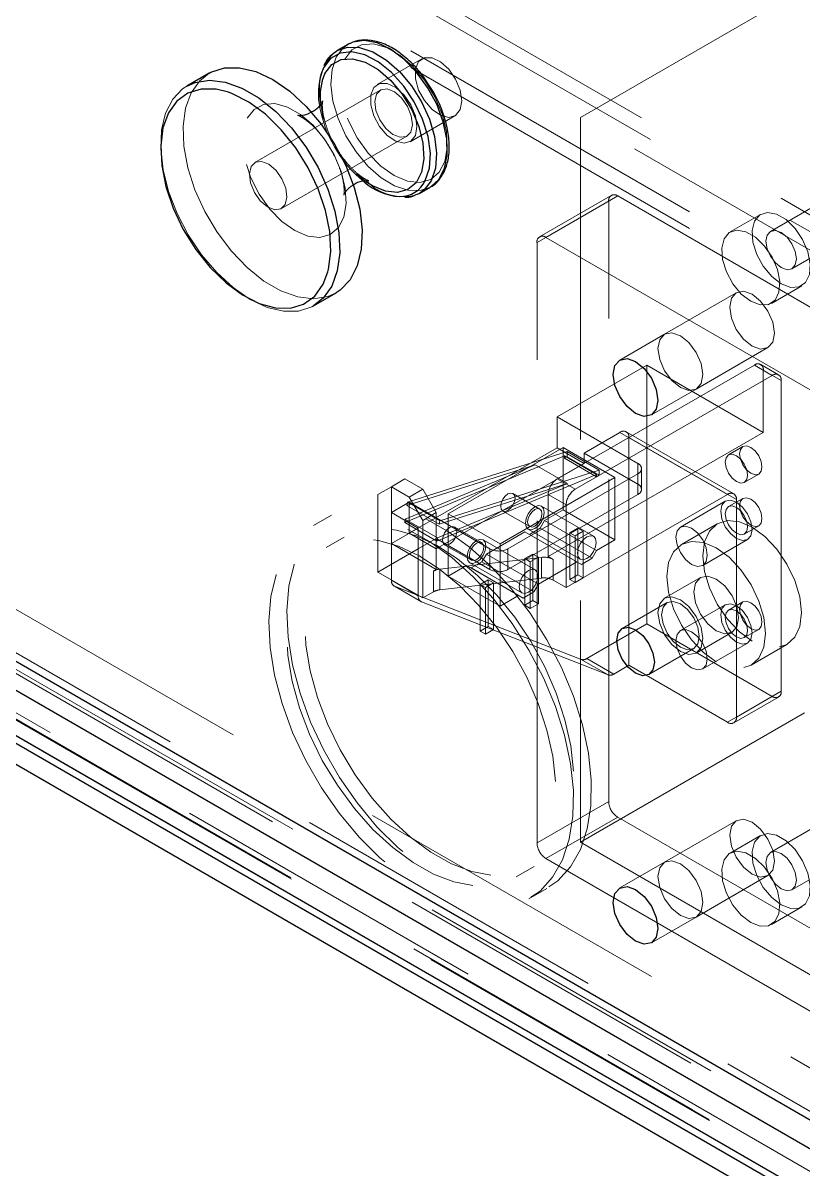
# Model space of a CAD drawing. Header units: millimetres. Extents: x 108 to 5832, y 144 to 4056.
# Drawn here: x 4600.6 to 4662.2, y 3109.6 to 3200 of the extents above; entities that cross this region are included whole.
import ezdxf

# ---------------------------------------------------------------- set-up
doc = ezdxf.new("R2010")
doc.units = ezdxf.units.MM
doc.header["$LTSCALE"] = 20
doc.linetypes.add('HIDDEN', pattern=[1.905, 1.27, -0.635])

msp = doc.modelspace()

# ---------------------------------------------------------------- linework, layer by layer
at = {"color": 1, "linetype": 'HIDDEN', "lineweight": 18}
for p, q in [((4363.463, 3357.563), (5280.156, 2828.368)), ((4364.17, 3355.849), (5280.156, 2827.061)), ((5280.156, 2823.142), (4364.17, 3351.929)), ((5280.156, 2821.835), (4363.463, 3351.031)), ((4302.935, 3320.498), (5214.395, 2794.323)), ((5214.254, 2794.078), (4302.793, 3320.253)), ((4302.793, 3316.66), (5214.254, 2790.485)), ((4302.835, 3316.569), (5214.295, 2790.394)), ((5214.395, 2790.404), (4302.935, 3316.579)), ((5214.395, 2789.097), (4302.228, 3315.681)), ((4491.245, 3213.096), (4666.663, 3111.829)), ((4496.222, 3213.651), (4668.756, 3114.049)), ((4668.756, 3105.884), (4496.222, 3205.486)), ((4644.609, 3192.495), (4662.286, 3202.7)), ((4632.101, 3197.135), (4628.566, 3195.094)), ((4628.816, 3194.661), (4618.916, 3188.946)), ((4631.165, 3190.591), (4634.701, 3192.632)), ((4670.878, 3177.33), (4644.609, 3192.495)), ((4644.609, 3192.495), (4644.609, 3135.337)), ((4674.871, 3192.334), (4659.598, 3183.517)), ((4621.016, 3185.309), (4630.915, 3191.024)), ((4661.298, 3180.572), (4676.571, 3189.389)), ((4641.179, 3182.636), (4646.836, 3185.902)), ((4647.043, 3186.36), (4641.386, 3183.094)), ((4647.543, 3186.31), (4641.886, 3183.045)), ((4646.836, 3138.542), (4646.836, 3185.902)), ((4647.543, 3186.31), (4668.756, 3174.064)), ((4658.823, 3184.859), (4656.419, 3183.471)), ((4641.179, 3135.277), (4641.179, 3182.636)), ((4641.886, 3183.045), (4663.1, 3170.798)), ((4656.9, 3178.678), (4651.243, 3175.412)), ((4659.669, 3177.842), (4662.073, 3179.23)), ((4651.243, 3175.412), (4647.707, 3173.371)), ((4653.743, 3171.082), (4659.4, 3174.348)), ((4658.327, 3172.971), (4642.77, 3163.991)), ((4649.841, 3172.97), (4642.77, 3168.888)), ((4649.841, 3172.97), (4659.034, 3167.664)), ((4649.841, 3172.97), (4649.841, 3152.557)), ((4659.741, 3172.155), (4658.327, 3172.971)), ((4660.241, 3172.204), (4658.827, 3173.021)), ((4659.034, 3172.563), (4660.448, 3171.747)), ((4659.034, 3167.664), (4659.034, 3172.563)), ((4644.184, 3163.174), (4659.741, 3172.155)), ((4660.448, 3171.747), (4660.448, 3147.25)), ((4650.207, 3169.041), (4653.743, 3171.082)), ((4649.134, 3165.215), (4642.77, 3168.888)), ((4642.77, 3166.439), (4642.77, 3168.888)), ((4656.705, 3162.814), (4648.22, 3167.713)), ((4659.034, 3167.664), (4642.063, 3157.867)), ((4647.72, 3167.663), (4644.892, 3166.031)), ((4647.72, 3167.663), (4656.205, 3162.765)), ((4648.427, 3149.291), (4648.427, 3167.255)), ((4656.912, 3162.357), (4648.427, 3167.255)), ((4630.962, 3162.154), (4643.548, 3166.153)), ((4642.77, 3166.439), (4631.103, 3159.703)), ((4634.179, 3161.234), (4643.23, 3166.459)), ((4644.892, 3165.214), (4642.77, 3166.439)), ((4643.23, 3166.459), (4647.331, 3164.092)), ((4643.23, 3166.459), (4643.23, 3161.56)), ((4643.548, 3166.153), (4646.094, 3164.684)), ((4643.548, 3166.153), (4643.548, 3165.745)), ((4644.892, 3165.214), (4644.892, 3166.031)), ((4649.134, 3163.581), (4644.892, 3166.031)), ((4657.419, 3166.541), (4656.287, 3165.888)), ((4643.336, 3165.818), (4630.74, 3160.558)), ((4630.769, 3160.818), (4641.031, 3165.102)), ((4641.031, 3165.102), (4630.915, 3161.888)), ((4644.892, 3165.214), (4633.224, 3158.479)), ((4643.577, 3163.633), (4641.031, 3165.102)), ((4643.336, 3165.623), (4643.336, 3165.818)), ((4643.336, 3165.818), (4645.881, 3164.348)), ((4643.548, 3165.745), (4643.336, 3165.623)), ((4643.336, 3165.623), (4645.881, 3164.153)), ((4643.548, 3165.745), (4646.094, 3164.276)), ((4649.134, 3163.581), (4649.134, 3165.215)), ((4645.881, 3164.348), (4633.286, 3159.089)), ((4633.507, 3160.684), (4646.094, 3164.684)), ((4638.28, 3158.867), (4647.331, 3164.092)), ((4638.881, 3158.479), (4649.134, 3164.398)), ((4645.881, 3164.153), (4645.881, 3164.348)), ((4646.094, 3164.276), (4645.881, 3164.153)), ((4646.094, 3164.684), (4646.094, 3164.276)), ((4647.331, 3164.092), (4647.331, 3159.193)), ((4649.134, 3164.398), (4649.134, 3162.765)), ((4649.427, 3163.173), (4649.427, 3164.806)), ((4657.537, 3163.723), (4658.669, 3164.376)), ((4629.689, 3163.378), (4628.628, 3162.766)), ((4628.628, 3162.766), (4629.689, 3163.378)), ((4630.749, 3163.991), (4629.689, 3163.378)), ((4629.689, 3163.378), (4630.749, 3163.991)), ((4629.689, 3163.378), (4631.103, 3162.562)), ((4629.689, 3163.378), (4629.689, 3158.887)), ((4632.164, 3163.174), (4630.749, 3163.991)), ((4631.103, 3162.562), (4632.164, 3163.174)), ((4632.164, 3163.174), (4633.224, 3161.337)), ((4633.315, 3159.348), (4643.577, 3163.633)), ((4643.577, 3163.633), (4633.461, 3160.418)), ((4642.77, 3163.991), (4644.184, 3163.174)), ((4628.628, 3162.766), (4628.628, 3156.642)), ((4632.164, 3160.725), (4631.103, 3162.562)), ((4638.881, 3156.846), (4649.134, 3162.765)), ((4641.402, 3161.62), (4639.281, 3162.845)), ((4643.477, 3161.95), (4642.063, 3162.766)), ((4642.063, 3157.867), (4642.063, 3162.766)), ((4656.205, 3162.765), (4643.477, 3155.417)), ((4657.419, 3162.459), (4656.287, 3161.805)), ((4656.912, 3145.209), (4656.912, 3162.357)), ((4631.103, 3162.153), (4629.689, 3161.337)), ((4630.915, 3161.888), (4630.962, 3162.154)), ((4630.915, 3161.888), (4633.461, 3160.418)), ((4630.962, 3162.154), (4633.507, 3160.684)), ((4631.103, 3162.153), (4637.467, 3158.479)), ((4631.103, 3159.703), (4631.103, 3162.153)), ((4638.481, 3161.459), (4640.603, 3160.235)), ((4645.629, 3159.469), (4641.527, 3161.837)), ((4643.23, 3161.56), (4641.78, 3160.723)), ((4643.23, 3161.56), (4647.331, 3159.193)), ((4643.477, 3155.417), (4643.477, 3161.95)), ((4656.037, 3162.238), (4652.502, 3160.197)), ((4624.957, 3161.125), (4623.542, 3160.309)), ((4631.81, 3160.112), (4629.689, 3161.337)), ((4630.74, 3160.558), (4630.769, 3160.818)), ((4630.74, 3160.558), (4633.286, 3159.089)), ((4630.769, 3160.818), (4633.315, 3159.348)), ((4633.224, 3161.337), (4632.164, 3160.725)), ((4632.164, 3160.725), (4632.164, 3154.601)), ((4633.224, 3161.337), (4633.224, 3156.846)), ((4633.461, 3160.418), (4633.507, 3160.684)), ((4634.179, 3156.335), (4634.179, 3161.234)), ((4634.179, 3161.234), (4638.28, 3158.867)), ((4641.78, 3160.723), (4641.427, 3160.111)), ((4645.882, 3158.356), (4641.78, 3160.723)), ((4629.689, 3158.887), (4631.81, 3160.112)), ((4631.103, 3159.703), (4633.224, 3158.479)), ((4631.81, 3160.112), (4631.81, 3158.479)), ((4636.806, 3158.967), (4634.685, 3160.192)), ((4640.225, 3159.825), (4637.184, 3158.07)), ((4644.326, 3157.458), (4640.225, 3159.825)), ((4640.578, 3159.621), (4640.225, 3159.825)), ((4640.478, 3160.018), (4644.579, 3157.651)), ((4641.427, 3160.111), (4640.578, 3159.621)), ((4644.679, 3157.254), (4640.578, 3159.621)), ((4645.528, 3157.743), (4641.427, 3160.111)), ((4643.76, 3159.744), (4644.397, 3160.111)), ((4643.76, 3156.069), (4643.76, 3159.744)), ((4643.76, 3159.744), (4644.184, 3159.499)), ((4644.184, 3159.499), (4644.821, 3159.866)), ((4644.397, 3160.111), (4644.397, 3156.437)), ((4644.397, 3160.111), (4644.821, 3159.866)), ((4644.821, 3159.866), (4644.821, 3156.192)), ((4655.4, 3160.454), (4652.572, 3158.821)), ((4657.537, 3159.64), (4658.669, 3160.293)), ((4625.956, 3159.393), (4624.542, 3158.577)), ((4633.224, 3156.846), (4629.689, 3158.887)), ((4629.689, 3158.887), (4629.689, 3156.001)), ((4633.224, 3159.295), (4631.81, 3158.479)), ((4633.224, 3159.295), (4637.467, 3156.846)), ((4633.286, 3159.089), (4633.315, 3159.348)), ((4633.885, 3158.806), (4636.006, 3157.581)), ((4641.032, 3156.816), (4636.931, 3159.184)), ((4638.28, 3153.968), (4638.28, 3158.867)), ((4644.184, 3155.824), (4644.184, 3159.499)), ((4647.331, 3159.193), (4645.882, 3158.356)), ((4654.252, 3157.166), (4657.787, 3159.207)), ((4631.81, 3158.479), (4628.628, 3156.642)), ((4631.81, 3154.777), (4631.81, 3158.479)), ((4633.521, 3156.881), (4641.538, 3157.806)), ((4637.184, 3158.07), (4636.831, 3157.458)), ((4641.285, 3155.702), (4637.184, 3158.07)), ((4637.467, 3158.479), (4637.467, 3156.846)), ((4638.881, 3156.846), (4638.881, 3158.479)), ((4640.225, 3157.703), (4640.861, 3158.07)), ((4640.649, 3157.458), (4641.285, 3157.825)), ((4640.861, 3158.07), (4640.861, 3154.396)), ((4640.861, 3158.07), (4641.285, 3157.825)), ((4641.285, 3157.825), (4641.285, 3154.151)), ((4641.538, 3156.173), (4641.538, 3157.806)), ((4642.063, 3157.867), (4642.442, 3157.648)), ((4645.882, 3158.356), (4645.528, 3157.743)), ((4633.01, 3156.723), (4633.224, 3156.846)), ((4633.521, 3156.881), (4633.521, 3155.247)), ((4635.628, 3157.172), (4634.179, 3156.335)), ((4639.73, 3154.804), (4635.628, 3157.172)), ((4635.982, 3156.968), (4635.628, 3157.172)), ((4635.881, 3157.365), (4639.983, 3154.997)), ((4636.831, 3157.458), (4635.982, 3156.968)), ((4640.083, 3154.6), (4635.982, 3156.968)), ((4640.932, 3155.09), (4636.831, 3157.458)), ((4640.225, 3154.028), (4640.225, 3157.703)), ((4640.225, 3157.703), (4640.649, 3157.458)), ((4640.649, 3153.783), (4640.649, 3157.458)), ((4644.326, 3157.458), (4641.285, 3155.702)), ((4642.442, 3157.648), (4642.442, 3156.015)), ((4644.679, 3157.254), (4644.326, 3157.458)), ((4645.528, 3157.743), (4644.679, 3157.254)), ((4628.628, 3156.642), (4632.164, 3154.601)), ((4629.689, 3156.001), (4631.81, 3154.777)), ((4633.01, 3155.09), (4633.01, 3156.723)), ((4641.538, 3156.173), (4633.521, 3155.247)), ((4634.179, 3156.335), (4638.28, 3153.968)), ((4636.689, 3155.662), (4637.325, 3156.029)), ((4637.325, 3156.029), (4637.325, 3152.355)), ((4637.325, 3156.029), (4637.75, 3155.784)), ((4643.477, 3155.417), (4642.442, 3156.015)), ((4644.397, 3156.437), (4643.76, 3156.069)), ((4643.76, 3156.069), (4644.184, 3155.824)), ((4644.821, 3156.192), (4644.184, 3155.824)), ((4644.397, 3156.437), (4644.821, 3156.192)), ((4654.071, 3156.223), (4651.243, 3154.59)), ((4629.896, 3155.544), (4632.017, 3154.319)), ((4632.063, 3154.297), (4629.941, 3155.522)), ((4644.66, 3149.757), (4629.941, 3155.522)), ((4633.01, 3155.09), (4632.164, 3154.601)), ((4636.689, 3151.987), (4636.689, 3155.662)), ((4636.689, 3155.662), (4637.113, 3155.417)), ((4637.113, 3155.417), (4637.75, 3155.784)), ((4637.113, 3151.742), (4637.113, 3155.417)), ((4637.75, 3155.784), (4637.75, 3152.11)), ((4640.932, 3155.09), (4640.083, 3154.6)), ((4641.285, 3155.702), (4640.932, 3155.09)), ((4646.781, 3148.532), (4632.063, 3154.297)), ((4639.73, 3154.804), (4638.28, 3153.968)), ((4640.083, 3154.6), (4639.73, 3154.804)), ((4640.861, 3154.396), (4640.225, 3154.028)), ((4641.285, 3154.151), (4640.649, 3153.783)), ((4640.861, 3154.396), (4641.285, 3154.151)), ((4651.443, 3154.244), (4647.908, 3152.203)), ((4657.419, 3154.293), (4656.287, 3153.64)), ((4640.225, 3154.028), (4640.649, 3153.783)), ((4656.037, 3154.073), (4652.502, 3152.032)), ((4637.325, 3152.355), (4636.689, 3151.987)), ((4637.325, 3152.355), (4637.75, 3152.11)), ((4649.841, 3152.557), (4645.115, 3149.828)), ((4649.841, 3152.557), (4659.741, 3146.842)), ((4636.689, 3151.987), (4637.113, 3151.742)), ((4637.75, 3152.11), (4637.113, 3151.742)), ((4653.743, 3150.26), (4656.571, 3151.893)), ((4657.537, 3151.475), (4658.669, 3152.128)), ((4650.007, 3148.565), (4653.543, 3150.606)), ((4654.252, 3149.001), (4657.787, 3151.042)), ((4658.071, 3149.295), (4660.9, 3150.928)), ((4644.66, 3149.757), (4646.781, 3148.532)), ((4647.236, 3148.604), (4645.115, 3149.828)), ((4647.236, 3148.604), (4648.427, 3149.291)), ((4648.427, 3149.291), (4656.205, 3144.801)), ((4656.912, 3145.209), (4660.448, 3147.25)), ((4659.741, 3146.842), (4656.205, 3144.801)), ((4656.705, 3144.751), (4660.241, 3146.792)), ((4644.609, 3135.337), (4662.286, 3145.542)), ((4674.871, 3143.342), (4659.598, 3134.524)), ((4661.298, 3131.58), (4676.571, 3140.397)), ((4646.836, 3138.542), (4641.179, 3135.277)), ((4641.886, 3134.052), (4647.543, 3137.318)), ((4668.756, 3125.072), (4647.543, 3137.318)), ((4656.9, 3137.034), (4651.243, 3133.769)), ((4644.609, 3135.337), (4670.878, 3120.173)), ((4658.823, 3135.867), (4656.419, 3134.479)), ((4639.541, 3132.595), (4640.955, 3133.412)), ((4663.1, 3121.806), (4641.886, 3134.052)), ((4651.243, 3133.769), (4647.707, 3131.728)), ((4653.743, 3129.438), (4659.4, 3132.704)), ((4640.541, 3130.863), (4641.955, 3131.68)), ((4659.669, 3128.85), (4662.073, 3130.237)), ((4650.207, 3127.397), (4653.743, 3129.438))]:
    msp.add_line(p, q, dxfattribs=at)
at = {"color": 7, "linetype": 'Continuous', "lineweight": 25}
for p, q in [((4300.955, 3320.008), (5213.123, 2793.425)), ((4300.955, 3316.416), (5213.123, 2789.832)), ((4301.328, 3315.591), (5213.495, 2789.008)), ((4492.687, 3211.61), (4665.221, 3112.008)), ((4665.221, 3103.843), (4492.687, 3203.445)), ((4626.262, 3198.268), (4625.406, 3197.773)), ((4615.32, 3195.992), (4613.552, 3194.972)), ((4631.905, 3186.515), (4632.762, 3187.009)), ((4631.905, 3186.515), (4631.727, 3186.423)), ((4623.551, 3177.651), (4625.319, 3178.671))]:
    msp.add_line(p, q, dxfattribs=at)
at = {"color": 8, "linetype": 'Continuous', "lineweight": 25}
msp.add_line((4624.303, 3179.345), (4624.679, 3180.326), dxfattribs=at)
at = {"color": 8, "linetype": 'Continuous', "lineweight": 25, "flags": 128}
for points in [[(4632.833, 3187.052), (4633.438, 3187.612), (4633.883, 3188.474), (4634.093, 3189.562), (4634.056, 3190.814), (4633.774, 3192.166), (4633.262, 3193.543), (4632.548, 3194.871), (4631.67, 3196.078), (4630.676, 3197.101), (4629.619, 3197.882), (4628.557, 3198.381), (4627.546, 3198.571), (4626.641, 3198.44), (4626.262, 3198.268)], [(4632.365, 3187.518), (4632.69, 3188.503), (4632.763, 3189.688), (4632.579, 3191.006), (4632.149, 3192.38), (4631.498, 3193.73), (4630.665, 3194.977), (4629.697, 3196.05), (4628.65, 3196.885), (4627.586, 3197.434), (4626.567, 3197.666), (4625.651, 3197.567), (4624.892, 3197.142), (4624.333, 3196.416), (4624.3, 3196.35)], [(4625.406, 3197.773), (4626.22, 3198.051), (4627.185, 3198.021), (4628.229, 3197.675), (4629.296, 3197.03), (4630.328, 3196.122), (4631.27, 3194.999), (4632.071, 3193.723), (4632.688, 3192.361), (4633.088, 3190.988), (4633.249, 3189.677), (4633.162, 3188.499), (4632.832, 3187.517)], [(4624.441, 3195.981), (4624.983, 3196.674), (4625.725, 3197.066), (4626.619, 3197.129), (4627.611, 3196.862), (4628.638, 3196.281), (4629.634, 3195.421), (4630.538, 3194.338), (4631.293, 3193.099), (4631.851, 3191.782), (4632.177, 3190.47), (4632.251, 3189.245), (4632.067, 3188.185), (4631.639, 3187.355), (4630.992, 3186.808), (4630.167, 3186.579), (4629.216, 3186.681), (4628.199, 3187.109), (4627.807, 3187.353)], [(4616.847, 3194.486), (4615.865, 3194.728), (4614.681, 3194.746), (4613.632, 3194.432), (4612.758, 3193.799), (4612.094, 3192.869), (4611.664, 3191.68), (4611.486, 3190.276), (4611.565, 3188.713), (4611.899, 3187.049), (4612.475, 3185.349), (4613.272, 3183.678), (4614.257, 3182.101), (4615.394, 3180.677), (4616.639, 3179.462), (4617.944, 3178.503), (4619.258, 3177.835), (4620.532, 3177.486), (4621.716, 3177.468), (4622.765, 3177.782), (4623.638, 3178.416), (4624.303, 3179.345)], [(4632.832, 3187.517), (4632.277, 3186.785), (4631.905, 3186.515)]]:
    msp.add_lwpolyline(points, dxfattribs=at)
at = {"color": 7, "linetype": 'Continuous', "lineweight": 25, "flags": 128}
for points in [[(4625.117, 3197.574), (4625.387, 3197.762), (4625.406, 3197.773)], [(4615.32, 3195.992), (4615.451, 3196.064), (4616.51, 3196.41), (4617.706, 3196.428), (4618.997, 3196.117), (4620.335, 3195.488), (4621.673, 3194.565), (4622.962, 3193.38), (4624.156, 3191.977), (4625.211, 3190.405), (4626.089, 3188.723), (4626.758, 3186.99), (4627.195, 3185.27), (4627.383, 3183.624), (4627.316, 3182.113), (4626.997, 3180.789), (4626.435, 3179.703), (4625.653, 3178.892), (4625.319, 3178.671)], [(4613.552, 3194.972), (4614.193, 3195.257), (4615.326, 3195.44), (4616.575, 3195.292), (4617.895, 3194.82), (4619.24, 3194.041), (4620.559, 3192.982), (4621.806, 3191.682), (4622.935, 3190.188), (4623.906, 3188.554), (4624.683, 3186.838), (4625.239, 3185.104), (4625.553, 3183.414), (4625.614, 3181.828), (4625.42, 3180.404), (4624.977, 3179.193)], [(4624.679, 3180.326), (4624.732, 3180.534), (4624.911, 3181.938), (4624.832, 3183.502), (4624.497, 3185.165), (4623.921, 3186.865), (4623.125, 3188.536), (4622.139, 3190.114), (4621.002, 3191.537), (4619.758, 3192.752), (4618.453, 3193.712), (4617.139, 3194.379), (4616.847, 3194.486)], [(4632.762, 3187.009), (4632.78, 3187.02), (4632.833, 3187.052)], [(4624.977, 3179.193), (4624.303, 3178.24), (4623.551, 3177.651)], [(4647.19, 3172.226), (4647.324, 3172.93), (4647.707, 3173.371), (4648.281, 3173.483), (4648.957, 3173.247), (4649.634, 3172.701), (4650.207, 3171.928), (4650.591, 3171.044), (4650.725, 3170.185), (4650.591, 3169.482), (4650.207, 3169.041), (4649.634, 3168.929), (4648.957, 3169.165), (4648.281, 3169.711), (4647.707, 3170.484), (4647.324, 3171.368), (4647.19, 3172.226)], [(4647.472, 3151.241), (4647.586, 3151.832), (4647.907, 3152.203), (4648.389, 3152.296), (4648.957, 3152.099), (4649.526, 3151.64), (4650.007, 3150.991), (4650.329, 3150.248), (4650.442, 3149.527), (4650.329, 3148.936), (4650.007, 3148.565), (4649.526, 3148.472), (4648.957, 3148.67), (4648.389, 3149.128), (4647.907, 3149.778), (4647.586, 3150.52), (4647.472, 3151.241)], [(4647.19, 3130.583), (4647.324, 3131.286), (4647.707, 3131.727), (4648.281, 3131.839), (4648.957, 3131.604), (4649.634, 3131.058), (4650.207, 3130.284), (4650.591, 3129.401), (4650.725, 3128.542), (4650.591, 3127.838), (4650.207, 3127.397), (4649.634, 3127.286), (4648.957, 3127.521), (4648.281, 3128.067), (4647.707, 3128.841), (4647.324, 3129.724), (4647.19, 3130.583)]]:
    msp.add_lwpolyline(points, dxfattribs=at)
at = {"color": 1, "linetype": 'HIDDEN', "lineweight": 18, "flags": 128}
for points in [[(4626.262, 3198.268), (4625.89, 3197.997), (4625.335, 3197.265)], [(4626.01, 3197.113), (4626.572, 3197.832), (4627.34, 3198.237), (4628.268, 3198.303), (4629.295, 3198.027), (4630.359, 3197.424), (4631.391, 3196.534), (4632.328, 3195.411), (4633.11, 3194.127), (4633.688, 3192.763), (4634.026, 3191.403), (4634.102, 3190.134), (4633.912, 3189.035), (4633.468, 3188.176), (4632.798, 3187.609), (4631.944, 3187.372), (4630.958, 3187.478), (4629.905, 3187.921), (4628.848, 3188.673), (4627.856, 3189.688), (4626.99, 3190.901), (4626.304, 3192.235), (4625.843, 3193.608), (4625.634, 3194.933), (4625.691, 3196.126), (4626.01, 3197.113)], [(4625.335, 3197.265), (4625.005, 3196.284), (4624.919, 3195.106), (4625.079, 3193.795), (4625.479, 3192.421), (4626.096, 3191.059), (4626.897, 3189.783), (4627.839, 3188.66), (4628.872, 3187.752), (4629.939, 3187.108), (4630.983, 3186.761), (4631.947, 3186.731), (4632.762, 3187.009)], [(4635.24, 3193.822), (4635.115, 3194.661), (4634.76, 3195.529), (4634.221, 3196.311), (4633.571, 3196.9), (4632.898, 3197.216), (4632.293, 3197.217), (4631.838, 3196.904), (4631.594, 3196.317), (4631.594, 3195.537), (4631.838, 3194.668), (4632.293, 3193.829), (4632.898, 3193.132), (4633.571, 3192.672), (4634.221, 3192.51), (4634.76, 3192.669), (4635.115, 3193.127), (4635.24, 3193.822)], [(4613.894, 3194.45), (4614.569, 3195.403), (4615.32, 3195.992)], [(4623.551, 3177.651), (4623.42, 3177.579), (4622.361, 3177.233), (4621.165, 3177.215), (4619.875, 3177.526), (4618.536, 3178.155), (4617.198, 3179.078), (4615.909, 3180.263), (4614.716, 3181.667), (4613.661, 3183.238), (4612.783, 3184.92), (4612.113, 3186.653), (4611.676, 3188.373), (4611.488, 3190.019), (4611.555, 3191.531), (4611.875, 3192.854), (4612.436, 3193.94), (4613.218, 3194.751), (4613.552, 3194.972)], [(4631.704, 3191.781), (4631.58, 3192.62), (4631.224, 3193.488), (4630.685, 3194.27), (4630.035, 3194.859), (4629.362, 3195.175), (4628.758, 3195.176), (4628.302, 3194.863), (4628.058, 3194.276), (4628.058, 3193.496), (4628.302, 3192.627), (4628.758, 3191.788), (4629.362, 3191.091), (4630.035, 3190.631), (4630.685, 3190.469), (4631.224, 3190.628), (4631.58, 3191.086), (4631.704, 3191.781)], [(4625.319, 3178.671), (4624.678, 3178.386), (4623.546, 3178.203), (4622.297, 3178.351), (4620.976, 3178.823), (4619.632, 3179.602), (4618.312, 3180.661), (4617.065, 3181.961), (4615.936, 3183.455), (4614.965, 3185.089), (4614.188, 3186.805), (4613.632, 3188.539), (4613.318, 3190.23), (4613.257, 3191.816), (4613.452, 3193.239), (4613.894, 3194.45)], [(4628.516, 3194.337), (4628.856, 3194.683), (4629.35, 3194.748), (4629.922, 3194.524), (4630.485, 3194.043), (4630.955, 3193.379), (4631.258, 3192.634), (4631.349, 3191.921), (4631.215, 3191.348), (4630.875, 3191.002), (4630.381, 3190.937), (4629.809, 3191.162), (4629.246, 3191.642), (4628.776, 3192.306), (4628.473, 3193.051), (4628.382, 3193.764), (4628.516, 3194.337)], [(4618.317, 3192.446), (4618.859, 3193.139), (4619.601, 3193.53), (4620.496, 3193.594), (4621.488, 3193.327), (4622.514, 3192.745), (4623.51, 3191.886), (4624.414, 3190.803), (4625.169, 3189.564), (4625.727, 3188.247), (4626.053, 3186.935), (4626.127, 3185.71), (4625.944, 3184.649), (4625.515, 3183.82), (4624.868, 3183.273), (4624.044, 3183.044), (4623.093, 3183.146), (4622.076, 3183.574), (4621.056, 3184.3), (4620.099, 3185.279), (4619.263, 3186.45), (4618.601, 3187.738), (4618.156, 3189.063), (4617.954, 3190.341), (4618.009, 3191.493), (4618.317, 3192.446)], [(4624.347, 3192.342), (4624.279, 3192.598), (4624.095, 3193.654)], [(4618.617, 3188.622), (4618.957, 3188.968), (4619.45, 3189.033), (4620.022, 3188.809), (4620.586, 3188.328), (4621.055, 3187.665), (4621.359, 3186.92), (4621.45, 3186.206), (4621.315, 3185.633), (4620.975, 3185.287), (4620.482, 3185.222), (4619.91, 3185.447), (4619.346, 3185.927), (4618.877, 3186.591), (4618.574, 3187.336), (4618.482, 3188.049), (4618.617, 3188.622)], [(4627.807, 3187.353), (4627.18, 3187.835), (4626.928, 3188.063)], [(4660.448, 3179.391), (4661.194, 3179.104), (4661.859, 3179.135), (4662.372, 3179.482), (4662.676, 3180.107), (4662.738, 3180.942), (4662.552, 3181.896), (4662.139, 3182.866), (4661.542, 3183.747), (4660.826, 3184.444), (4660.07, 3184.88), (4659.354, 3185.01), (4658.757, 3184.818), (4658.343, 3184.325), (4658.158, 3183.586), (4658.22, 3182.679), (4658.524, 3181.704), (4659.036, 3180.765), (4659.702, 3179.965), (4660.448, 3179.391)], [(4658.044, 3178.003), (4658.79, 3177.716), (4659.455, 3177.748), (4659.968, 3178.094), (4660.272, 3178.719), (4660.334, 3179.554), (4660.148, 3180.508), (4659.735, 3181.478), (4659.138, 3182.359), (4658.422, 3183.056), (4657.666, 3183.493), (4656.95, 3183.622), (4656.353, 3183.43), (4655.939, 3182.938), (4655.753, 3182.198), (4655.816, 3181.291), (4656.12, 3180.316), (4656.632, 3179.377), (4657.298, 3178.577), (4658.044, 3178.003)], [(4660.448, 3180.656), (4660.908, 3180.496), (4661.298, 3180.572), (4661.558, 3180.872), (4661.65, 3181.35), (4661.558, 3181.935), (4661.298, 3182.535), (4660.908, 3183.061), (4660.448, 3183.433), (4659.988, 3183.593), (4659.598, 3183.517), (4659.337, 3183.217), (4659.246, 3182.738), (4659.337, 3182.154), (4659.598, 3181.554), (4659.988, 3181.028), (4660.448, 3180.656)], [(4658.15, 3174.471), (4657.473, 3175.017), (4656.9, 3175.791), (4656.517, 3176.674), (4656.382, 3177.533), (4656.517, 3178.237), (4656.9, 3178.678), (4657.473, 3178.789), (4658.15, 3178.554), (4658.826, 3178.008), (4659.4, 3177.235), (4659.783, 3176.351), (4659.918, 3175.492), (4659.783, 3174.789), (4659.4, 3174.348), (4658.826, 3174.236), (4658.15, 3174.471)], [(4652.493, 3171.206), (4651.816, 3171.752), (4651.243, 3172.525), (4650.86, 3173.409), (4650.725, 3174.267), (4650.86, 3174.971), (4651.243, 3175.412), (4651.816, 3175.524), (4652.493, 3175.288), (4653.169, 3174.742), (4653.743, 3173.969), (4654.126, 3173.085), (4654.261, 3172.226), (4654.126, 3171.523), (4653.743, 3171.082), (4653.169, 3170.97), (4652.493, 3171.206)], [(4650.725, 3174.267), (4650.86, 3174.971), (4651.243, 3175.412), (4651.816, 3175.524), (4652.493, 3175.288), (4653.169, 3174.742), (4653.743, 3173.969), (4654.126, 3173.085), (4654.261, 3172.226), (4654.126, 3171.523), (4653.743, 3171.082), (4653.169, 3170.97), (4652.493, 3171.206), (4651.816, 3171.752), (4651.243, 3172.525), (4650.86, 3173.409), (4650.725, 3174.267)], [(4657.796, 3164.295), (4657.729, 3164.725), (4657.537, 3165.166), (4657.251, 3165.553), (4656.912, 3165.826), (4656.574, 3165.944), (4656.287, 3165.888), (4656.096, 3165.668), (4656.028, 3165.316), (4656.096, 3164.886), (4656.287, 3164.445), (4656.574, 3164.058), (4656.912, 3163.785), (4657.251, 3163.667), (4657.537, 3163.723), (4657.729, 3163.944), (4657.796, 3164.295)], [(4658.928, 3164.948), (4658.86, 3165.378), (4658.669, 3165.82), (4658.382, 3166.206), (4658.044, 3166.479), (4657.705, 3166.597), (4657.419, 3166.541), (4657.227, 3166.321), (4657.16, 3165.969), (4657.227, 3165.54), (4657.419, 3165.098), (4657.705, 3164.711), (4658.044, 3164.438), (4658.382, 3164.32), (4658.669, 3164.376), (4658.86, 3164.597), (4658.928, 3164.948)], [(4638.315, 3161.826), (4638.359, 3162.1), (4638.481, 3162.383), (4638.665, 3162.631), (4638.881, 3162.805), (4639.098, 3162.881), (4639.281, 3162.845), (4639.404, 3162.704), (4639.447, 3162.479), (4639.404, 3162.204), (4639.281, 3161.921), (4639.098, 3161.674), (4638.881, 3161.499), (4638.665, 3161.424), (4638.481, 3161.459), (4638.359, 3161.601), (4638.315, 3161.826)], [(4658.15, 3160.008), (4658.056, 3160.61), (4657.787, 3161.228), (4657.386, 3161.77), (4656.912, 3162.152), (4656.439, 3162.316), (4656.037, 3162.238), (4655.769, 3161.93), (4655.675, 3161.437), (4655.769, 3160.836), (4656.037, 3160.218), (4656.439, 3159.676), (4656.912, 3159.294), (4657.386, 3159.129), (4657.787, 3159.207), (4658.056, 3159.516), (4658.15, 3160.008)], [(4658.928, 3160.866), (4658.86, 3161.295), (4658.669, 3161.737), (4658.382, 3162.124), (4658.044, 3162.397), (4657.705, 3162.514), (4657.419, 3162.459), (4657.227, 3162.238), (4657.16, 3161.886), (4657.227, 3161.457), (4657.419, 3161.015), (4657.705, 3160.628), (4658.044, 3160.355), (4658.382, 3160.238), (4658.669, 3160.293), (4658.86, 3160.514), (4658.928, 3160.866)], [(4645.459, 3140.228), (4645.236, 3142.367), (4644.762, 3144.591), (4644.047, 3146.855), (4643.106, 3149.109), (4641.959, 3151.305), (4640.632, 3153.397), (4639.151, 3155.339), (4637.549, 3157.091), (4635.86, 3158.616), (4634.119, 3159.88), (4632.365, 3160.856), (4630.633, 3161.525), (4628.962, 3161.871), (4627.386, 3161.888), (4625.94, 3161.575), (4624.654, 3160.938), (4623.556, 3159.992), (4622.669, 3158.755), (4622.011, 3157.256), (4621.598, 3155.525), (4621.437, 3153.6), (4621.533, 3151.521), (4621.882, 3149.334), (4622.478, 3147.083), (4623.308, 3144.819), (4624.355, 3142.588), (4625.595, 3140.438), (4627.003, 3138.416), (4628.549, 3136.563), (4630.199, 3134.921), (4631.918, 3133.523), (4633.67, 3132.4), (4635.418, 3131.575), (4637.124, 3131.066), (4638.752, 3130.884), (4640.266, 3131.032), (4641.636, 3131.509), (4642.831, 3132.302), (4643.827, 3133.397), (4644.601, 3134.768), (4645.138, 3136.388), (4645.426, 3138.221), (4645.459, 3140.228)], [(4640.26, 3160.499), (4640.317, 3160.86), (4640.477, 3161.231), (4640.718, 3161.556), (4641.002, 3161.785), (4641.287, 3161.884), (4641.527, 3161.837), (4641.688, 3161.652), (4641.745, 3161.356), (4641.688, 3160.996), (4641.527, 3160.624), (4641.287, 3160.3), (4641.002, 3160.07), (4640.718, 3159.971), (4640.477, 3160.018), (4640.317, 3160.204), (4640.26, 3160.499)], [(4641.568, 3161.254), (4641.525, 3161.479), (4641.402, 3161.62), (4641.219, 3161.656), (4641.002, 3161.581), (4640.786, 3161.406), (4640.602, 3161.159), (4640.48, 3160.876), (4640.437, 3160.601), (4640.48, 3160.376), (4640.602, 3160.235), (4640.786, 3160.199), (4641.002, 3160.274), (4641.219, 3160.449), (4641.402, 3160.697), (4641.525, 3160.979), (4641.568, 3161.254)], [(4657.796, 3160.213), (4657.729, 3160.642), (4657.537, 3161.084), (4657.251, 3161.471), (4656.912, 3161.744), (4656.574, 3161.861), (4656.287, 3161.805), (4656.096, 3161.585), (4656.028, 3161.233), (4656.096, 3160.804), (4656.287, 3160.362), (4656.574, 3159.975), (4656.912, 3159.702), (4657.251, 3159.585), (4657.537, 3159.64), (4657.729, 3159.861), (4657.796, 3160.213)], [(4644.045, 3139.411), (4643.822, 3141.55), (4643.347, 3143.775), (4642.632, 3146.039), (4641.692, 3148.292), (4640.545, 3150.489), (4639.217, 3152.58), (4637.737, 3154.523), (4636.135, 3156.275), (4634.445, 3157.799), (4632.705, 3159.063), (4630.95, 3160.04), (4629.219, 3160.709), (4627.548, 3161.055), (4625.972, 3161.072), (4624.526, 3160.758), (4623.24, 3160.122), (4622.142, 3159.175), (4621.255, 3157.939), (4620.597, 3156.439), (4620.184, 3154.709), (4620.023, 3152.784), (4620.118, 3150.705), (4620.468, 3148.517), (4621.064, 3146.267), (4621.894, 3144.002), (4622.941, 3141.771), (4624.181, 3139.622), (4625.589, 3137.599), (4627.134, 3135.747), (4628.784, 3134.104), (4630.504, 3132.707), (4632.256, 3131.583), (4634.004, 3130.758), (4635.71, 3130.249), (4637.337, 3130.067), (4638.852, 3130.216), (4640.222, 3130.692), (4641.417, 3131.486), (4642.413, 3132.58), (4643.187, 3133.952), (4643.724, 3135.571), (4644.012, 3137.404), (4644.045, 3139.411)], [(4658.15, 3151.2), (4657.143, 3151.934), (4656.205, 3152.924), (4655.4, 3154.103), (4654.782, 3155.39), (4654.393, 3156.697), (4654.261, 3157.936), (4654.393, 3159.022), (4654.782, 3159.881), (4655.4, 3160.454), (4656.205, 3160.703), (4657.143, 3160.61), (4658.15, 3160.182), (4659.156, 3159.448), (4660.094, 3158.458), (4660.9, 3157.279), (4661.518, 3155.992), (4661.906, 3154.685), (4662.039, 3153.446), (4661.906, 3152.36), (4661.518, 3151.501), (4660.9, 3150.928), (4660.094, 3150.679), (4659.156, 3150.772), (4658.15, 3151.2)], [(4644.047, 3140.954), (4643.835, 3142.936), (4643.379, 3144.999), (4642.691, 3147.094), (4641.787, 3149.174), (4640.687, 3151.188), (4639.418, 3153.091), (4638.009, 3154.836), (4636.493, 3156.384), (4634.906, 3157.698), (4633.285, 3158.747), (4631.669, 3159.507), (4630.093, 3159.96), (4628.597, 3160.095), (4627.215, 3159.909), (4625.979, 3159.406), (4624.918, 3158.599), (4624.058, 3157.505), (4623.417, 3156.152), (4623.012, 3154.57), (4622.852, 3152.796), (4622.94, 3150.873), (4623.275, 3148.845), (4623.848, 3146.76), (4624.647, 3144.666), (4625.652, 3142.613), (4626.84, 3140.649), (4628.183, 3138.819), (4629.65, 3137.168), (4631.205, 3135.732), (4632.814, 3134.547), (4634.438, 3133.64), (4636.038, 3133.032), (4637.578, 3132.738), (4639.022, 3132.763), (4640.335, 3133.108), (4641.487, 3133.765), (4642.45, 3134.719), (4643.203, 3135.946), (4643.727, 3137.418), (4644.011, 3139.1), (4644.047, 3140.954)], [(4633.719, 3159.172), (4633.762, 3159.447), (4633.885, 3159.73), (4634.068, 3159.977), (4634.285, 3160.152), (4634.501, 3160.227), (4634.685, 3160.192), (4634.808, 3160.051), (4634.851, 3159.825), (4634.808, 3159.551), (4634.685, 3159.268), (4634.501, 3159.02), (4634.285, 3158.846), (4634.068, 3158.77), (4633.885, 3158.806), (4633.762, 3158.947), (4633.719, 3159.172)], [(4654.614, 3157.967), (4654.52, 3158.569), (4654.252, 3159.187), (4653.85, 3159.729), (4653.377, 3160.111), (4652.903, 3160.275), (4652.502, 3160.197), (4652.234, 3159.889), (4652.139, 3159.396), (4652.234, 3158.795), (4652.502, 3158.177), (4652.903, 3157.635), (4653.377, 3157.253), (4653.85, 3157.088), (4654.252, 3157.166), (4654.52, 3157.475), (4654.614, 3157.967)], [(4642.633, 3140.138), (4642.42, 3142.119), (4641.965, 3144.182), (4641.277, 3146.278), (4640.373, 3148.357), (4639.273, 3150.372), (4638.004, 3152.274), (4636.595, 3154.02), (4635.079, 3155.568), (4633.492, 3156.882), (4631.871, 3157.931), (4630.254, 3158.691), (4628.679, 3159.144), (4627.183, 3159.278), (4625.801, 3159.092), (4624.565, 3158.59), (4623.504, 3157.782), (4622.643, 3156.689), (4622.003, 3155.335), (4621.598, 3153.753), (4621.438, 3151.98), (4621.526, 3150.057), (4621.861, 3148.029), (4622.434, 3145.943), (4623.233, 3143.849), (4624.238, 3141.796), (4625.426, 3139.832), (4626.769, 3138.003), (4628.235, 3136.351), (4629.791, 3134.916), (4631.4, 3133.731), (4633.023, 3132.824), (4634.624, 3132.216), (4636.164, 3131.921), (4637.608, 3131.947), (4638.921, 3132.292), (4640.072, 3132.949), (4641.036, 3133.902), (4641.789, 3135.129), (4642.313, 3136.601), (4642.596, 3138.284), (4642.633, 3140.138)], [(4635.664, 3157.846), (4635.72, 3158.206), (4635.881, 3158.577), (4636.122, 3158.902), (4636.406, 3159.132), (4636.69, 3159.23), (4636.931, 3159.184), (4637.092, 3158.998), (4637.149, 3158.703), (4637.092, 3158.342), (4636.931, 3157.971), (4636.69, 3157.646), (4636.406, 3157.417), (4636.122, 3157.318), (4635.881, 3157.365), (4635.72, 3157.55), (4635.664, 3157.846)], [(4636.972, 3158.601), (4636.929, 3158.826), (4636.806, 3158.967), (4636.623, 3159.003), (4636.406, 3158.927), (4636.19, 3158.753), (4636.006, 3158.505), (4635.884, 3158.222), (4635.841, 3157.948), (4635.884, 3157.723), (4636.006, 3157.581), (4636.19, 3157.546), (4636.406, 3157.621), (4636.623, 3157.796), (4636.806, 3158.043), (4636.929, 3158.326), (4636.972, 3158.601)], [(4644.361, 3158.131), (4644.418, 3158.492), (4644.579, 3158.863), (4644.82, 3159.188), (4645.104, 3159.417), (4645.388, 3159.516), (4645.629, 3159.469), (4645.79, 3159.284), (4645.846, 3158.989), (4645.79, 3158.628), (4645.629, 3158.257), (4645.388, 3157.932), (4645.104, 3157.703), (4644.82, 3157.604), (4644.579, 3157.651), (4644.418, 3157.836), (4644.361, 3158.131)], [(4655.321, 3149.567), (4654.315, 3150.301), (4653.377, 3151.291), (4652.571, 3152.47), (4651.953, 3153.757), (4651.565, 3155.064), (4651.432, 3156.303), (4651.565, 3157.389), (4651.953, 3158.248), (4652.571, 3158.821), (4653.377, 3159.07), (4654.315, 3158.977), (4655.321, 3158.549), (4656.328, 3157.815), (4657.266, 3156.825), (4658.071, 3155.646), (4658.689, 3154.359), (4659.078, 3153.052), (4659.211, 3151.813), (4659.078, 3150.727), (4658.689, 3149.868), (4658.071, 3149.295), (4657.266, 3149.046), (4656.328, 3149.139), (4655.321, 3149.567)], [(4639.765, 3155.478), (4639.822, 3155.839), (4639.983, 3156.21), (4640.223, 3156.535), (4640.508, 3156.764), (4640.792, 3156.863), (4641.033, 3156.816), (4641.193, 3156.631), (4641.25, 3156.335), (4641.193, 3155.975), (4641.033, 3155.603), (4640.792, 3155.279), (4640.508, 3155.049), (4640.223, 3154.951), (4639.983, 3154.997), (4639.822, 3155.183), (4639.765, 3155.478)], [(4655.321, 3152.017), (4655.998, 3151.782), (4656.571, 3151.893), (4656.955, 3152.334), (4657.089, 3153.038), (4656.955, 3153.896), (4656.571, 3154.78), (4655.998, 3155.553), (4655.321, 3156.099), (4654.645, 3156.335), (4654.071, 3156.223), (4653.688, 3155.782), (4653.554, 3155.079), (4653.688, 3154.22), (4654.071, 3153.336), (4654.645, 3152.563), (4655.321, 3152.017)], [(4652.493, 3150.384), (4651.816, 3150.93), (4651.243, 3151.703), (4650.86, 3152.587), (4650.725, 3153.446), (4650.86, 3154.149), (4651.243, 3154.59), (4651.816, 3154.702), (4652.493, 3154.467), (4653.169, 3153.921), (4653.743, 3153.147), (4654.126, 3152.264), (4654.261, 3151.405), (4654.126, 3150.701), (4653.743, 3150.26), (4653.169, 3150.149), (4652.493, 3150.384)], [(4651.008, 3153.282), (4651.121, 3153.873), (4651.443, 3154.244), (4651.925, 3154.337), (4652.493, 3154.14), (4653.061, 3153.681), (4653.543, 3153.032), (4653.865, 3152.289), (4653.978, 3151.568), (4653.865, 3150.977), (4653.543, 3150.607), (4653.061, 3150.513), (4652.493, 3150.711), (4651.925, 3151.169), (4651.443, 3151.819), (4651.121, 3152.561), (4651.008, 3153.282)], [(4658.15, 3151.843), (4658.056, 3152.444), (4657.787, 3153.063), (4657.386, 3153.604), (4656.912, 3153.986), (4656.439, 3154.151), (4656.037, 3154.073), (4655.769, 3153.764), (4655.675, 3153.272), (4655.769, 3152.671), (4656.037, 3152.052), (4656.439, 3151.511), (4656.912, 3151.129), (4657.386, 3150.964), (4657.787, 3151.042), (4658.056, 3151.351), (4658.15, 3151.843)], [(4658.928, 3152.7), (4658.86, 3153.13), (4658.669, 3153.572), (4658.382, 3153.958), (4658.044, 3154.231), (4657.705, 3154.349), (4657.419, 3154.293), (4657.227, 3154.073), (4657.16, 3153.721), (4657.227, 3153.291), (4657.419, 3152.85), (4657.705, 3152.463), (4658.044, 3152.19), (4658.382, 3152.072), (4658.669, 3152.128), (4658.86, 3152.349), (4658.928, 3152.7)], [(4657.796, 3152.047), (4657.729, 3152.477), (4657.537, 3152.918), (4657.251, 3153.305), (4656.912, 3153.578), (4656.574, 3153.696), (4656.287, 3153.64), (4656.096, 3153.419), (4656.028, 3153.068), (4656.096, 3152.638), (4656.287, 3152.197), (4656.574, 3151.81), (4656.912, 3151.537), (4657.251, 3151.419), (4657.537, 3151.475), (4657.729, 3151.695), (4657.796, 3152.047)], [(4654.614, 3149.802), (4654.52, 3150.403), (4654.252, 3151.022), (4653.85, 3151.563), (4653.377, 3151.945), (4652.903, 3152.11), (4652.502, 3152.032), (4652.234, 3151.723), (4652.139, 3151.231), (4652.234, 3150.63), (4652.502, 3150.011), (4652.903, 3149.47), (4653.377, 3149.087), (4653.85, 3148.923), (4654.252, 3149.001), (4654.52, 3149.31), (4654.614, 3149.802)], [(4658.15, 3132.828), (4657.473, 3133.374), (4656.9, 3134.147), (4656.517, 3135.031), (4656.382, 3135.89), (4656.517, 3136.593), (4656.9, 3137.034), (4657.473, 3137.146), (4658.15, 3136.91), (4658.826, 3136.365), (4659.4, 3135.591), (4659.783, 3134.707), (4659.918, 3133.849), (4659.783, 3133.145), (4659.4, 3132.704), (4658.826, 3132.593), (4658.15, 3132.828)], [(4660.448, 3130.398), (4661.194, 3130.111), (4661.859, 3130.143), (4662.372, 3130.49), (4662.676, 3131.114), (4662.738, 3131.949), (4662.552, 3132.903), (4662.139, 3133.873), (4661.542, 3134.755), (4660.826, 3135.451), (4660.07, 3135.888), (4659.354, 3136.017), (4658.757, 3135.825), (4658.343, 3135.333), (4658.158, 3134.593), (4658.22, 3133.687), (4658.524, 3132.711), (4659.036, 3131.773), (4659.702, 3130.973), (4660.448, 3130.398)], [(4658.044, 3129.01), (4658.79, 3128.723), (4659.455, 3128.755), (4659.968, 3129.102), (4660.272, 3129.727), (4660.334, 3130.561), (4660.148, 3131.515), (4659.735, 3132.485), (4659.138, 3133.367), (4658.422, 3134.063), (4657.666, 3134.5), (4656.95, 3134.629), (4656.353, 3134.438), (4655.939, 3133.945), (4655.753, 3133.205), (4655.816, 3132.299), (4656.12, 3131.323), (4656.632, 3130.385), (4657.298, 3129.585), (4658.044, 3129.01)], [(4660.448, 3131.664), (4660.908, 3131.504), (4661.298, 3131.58), (4661.558, 3131.88), (4661.65, 3132.358), (4661.558, 3132.942), (4661.298, 3133.543), (4660.908, 3134.069), (4660.448, 3134.44), (4659.988, 3134.6), (4659.598, 3134.524), (4659.337, 3134.224), (4659.246, 3133.746), (4659.337, 3133.162), (4659.598, 3132.561), (4659.988, 3132.035), (4660.448, 3131.664)], [(4652.493, 3129.562), (4651.816, 3130.108), (4651.243, 3130.882), (4650.86, 3131.765), (4650.725, 3132.624), (4650.86, 3133.327), (4651.243, 3133.768), (4651.816, 3133.88), (4652.493, 3133.645), (4653.169, 3133.099), (4653.743, 3132.325), (4654.126, 3131.442), (4654.261, 3130.583), (4654.126, 3129.879), (4653.743, 3129.438), (4653.169, 3129.327), (4652.493, 3129.562)], [(4650.725, 3132.624), (4650.86, 3133.327), (4651.243, 3133.768), (4651.816, 3133.88), (4652.493, 3133.645), (4653.169, 3133.099), (4653.743, 3132.325), (4654.126, 3131.442), (4654.261, 3130.583), (4654.126, 3129.879), (4653.743, 3129.438), (4653.169, 3129.327), (4652.493, 3129.562), (4651.816, 3130.108), (4651.243, 3130.882), (4650.86, 3131.765), (4650.725, 3132.624)]]:
    msp.add_lwpolyline(points, dxfattribs=at)
at = {"color": 1, "linetype": 'HIDDEN', "lineweight": 18}
for centre, radius, start, end in [((4628.248, 3194.706), 4.246, 137.5166, 197.33915), ((4633.801, 3195.113), 9.921, 188.75752, 230.89296), ((4630.598, 3190.255), 3.995, 223.53056, 286.4235), ((4647.267, 3185.972), 0.437, 50.792, 189.20693), ((4641.61, 3182.706), 0.437, 50.792, 189.20693), ((4658.603, 3172.633), 0.437, 350.78829, 129.198), ((4660.017, 3171.816), 0.437, 350.78829, 129.198), ((4647.996, 3167.325), 0.437, 350.78871, 129.20941), ((4648.979, 3164.806), 0.437, 290.77697, 69.22895), ((4643.599, 3162.696), 1.537, 122.60926, 177.39173), ((4645.013, 3161.88), 1.537, 122.60926, 177.39173), ((4648.979, 3163.173), 0.437, 290.77697, 69.22895), ((4656.481, 3162.427), 0.437, 350.78871, 129.20941), ((4638.174, 3159.844), 1.537, 242.60472, 297.39429), ((4641.741, 3156.303), 1.517, 62.5003, 97.67229), ((4633.653, 3155.549), 1.339, 95.64322, 118.69154), ((4638.174, 3158.21), 1.537, 242.60472, 297.39429), ((4630.162, 3155.944), 0.477, 173.11076, 242.4286), ((4641.741, 3154.669), 1.517, 62.5003, 97.67229), ((4633.653, 3153.915), 1.339, 95.64322, 118.69154), ((4632.283, 3154.72), 0.477, 173.11076, 242.4286), ((4644.813, 3150.269), 0.535, 253.43763, 304.39495), ((4646.934, 3149.045), 0.535, 253.43763, 304.39495), ((4660.017, 3147.18), 0.437, 230.80383, 9.21875), ((4656.481, 3145.139), 0.437, 230.80383, 9.21875), ((4648.371, 3138.612), 1.537, 182.60794, 237.396), ((4642.714, 3135.347), 1.537, 182.60794, 237.396)]:
    msp.add_arc(centre, radius, start, end, dxfattribs=at)
at = {"color": 7, "linetype": 'Continuous', "lineweight": 25}
for centre, radius, start, end in [((4628.904, 3194.449), 4.98, 157.56949, 189.78786), ((4630.592, 3190.845), 4.589, 228.37434, 267.09936)]:
    msp.add_arc(centre, radius, start, end, dxfattribs=at)
at = {"color": 8, "linetype": 'Continuous', "lineweight": 25}
for centre, radius, start, end in [((4628.537, 3194.183), 4.473, 156.30135, 186.79516), ((4630.37, 3188.475), 2.213, 269.73361, 334.39988)]:
    msp.add_arc(centre, radius, start, end, dxfattribs=at)
at = {"color": 7, "linetype": 'Continuous', "lineweight": 25}
for points, knots in [([(4632.521, 3195.254), (4632.398, 3195.446), (4632.015, 3196.039), (4631.228, 3196.884), (4630.219, 3197.728), (4629.156, 3198.322), (4628.099, 3198.628), (4627.085, 3198.641), (4626.514, 3198.378), (4626.235, 3198.25)], [0, 0, 0, 0, 0.073639, 0.228002, 0.382957, 0.538875, 0.69575, 0.851285, 1, 1, 1, 1]), ([(4625.091, 3197.518), (4624.922, 3197.383), (4624.609, 3197.134), (4624.433, 3196.744), (4624.352, 3196.565)], [0, 0, 0, 0, 0.542031, 1, 1, 1, 1]), ([(4632.838, 3187.067), (4632.857, 3187.075), (4633.151, 3187.197), (4633.57, 3187.695), (4634.031, 3188.518), (4634.26, 3189.557), (4634.268, 3190.745), (4634.045, 3192.039), (4633.597, 3193.358), (4633.079, 3194.458), (4632.664, 3195.051), (4632.521, 3195.254)], [0, 0, 0, 0, 0.008839, 0.135183, 0.261305, 0.391222, 0.524953, 0.660069, 0.795005, 0.92969, 1, 1, 1, 1]), ([(4624.215, 3193.698), (4624.181, 3193.64), (4624.081, 3193.466), (4623.766, 3193.102), (4623.435, 3192.955), (4623.307, 3192.898)], [0, 0, 0, 0, 0.2387857, 0.7070785, 1, 1, 1, 1]), ([(4624.26, 3193.787), (4624.262, 3193.796), (4624.269, 3193.83), (4624.238, 3193.753), (4624.215, 3193.698)], [0, 0, 0, 0, 0.294576, 1, 1, 1, 1]), ([(4626.676, 3187.191), (4626.689, 3187.202), (4626.893, 3187.374), (4627.385, 3187.515), (4627.845, 3187.524), (4627.871, 3187.515), (4627.882, 3187.511)], [0, 0, 0, 0, 0.03042, 0.453599, 0.76865, 1, 1, 1, 1]), ([(4630.745, 3186.209), (4630.856, 3186.204), (4631.2, 3186.19), (4631.491, 3186.34), (4631.688, 3186.442)], [0, 0, 0, 0, 0.322245, 1, 1, 1, 1])]:
    msp.add_open_spline(points, degree=3, knots=knots, dxfattribs=at)
at = {"color": 1, "linetype": 'HIDDEN', "lineweight": 18}
for points, knots in [([(4625.006, 3190.725), (4624.996, 3190.744), (4624.803, 3191.084), (4624.552, 3191.773), (4624.302, 3192.665), (4624.223, 3193.394), (4624.242, 3193.621), (4624.252, 3193.733)], [0, 0, 0, 0, 0.015162, 0.270208, 0.520133, 0.762499, 1, 1, 1, 1]), ([(4623.307, 3192.898), (4623.208, 3192.842), (4622.924, 3192.68), (4622.487, 3192.648), (4622.247, 3192.681), (4622.325, 3192.674), (4622.669, 3192.505), (4623.184, 3192.135), (4623.797, 3191.551), (4624.432, 3190.771), (4625.019, 3189.846), (4625.492, 3188.855), (4625.809, 3187.901), (4625.958, 3187.093), (4625.969, 3186.535), (4625.922, 3186.31), (4625.948, 3186.435), (4626.171, 3186.819), (4626.504, 3187.064), (4626.676, 3187.191)], [0, 0, 0, 0, 0.038033, 0.108946, 0.167839, 0.223969, 0.276694, 0.330475, 0.386409, 0.44494, 0.505424, 0.566746, 0.62745, 0.686499, 0.743892, 0.801257, 0.861657, 0.928643, 1, 1, 1, 1]), ([(4627.882, 3187.511), (4627.891, 3187.509), (4627.937, 3187.502), (4627.731, 3187.564), (4627.319, 3187.817), (4626.745, 3188.285), (4626.118, 3188.962), (4625.545, 3189.728), (4625.251, 3190.277), (4625.127, 3190.51)], [0, 0, 0, 0, 0.040644, 0.201027, 0.358772, 0.5216, 0.691992, 0.869531, 1, 1, 1, 1])]:
    msp.add_open_spline(points, degree=3, knots=knots, dxfattribs=at)

doc.saveas('drawing.dxf')
